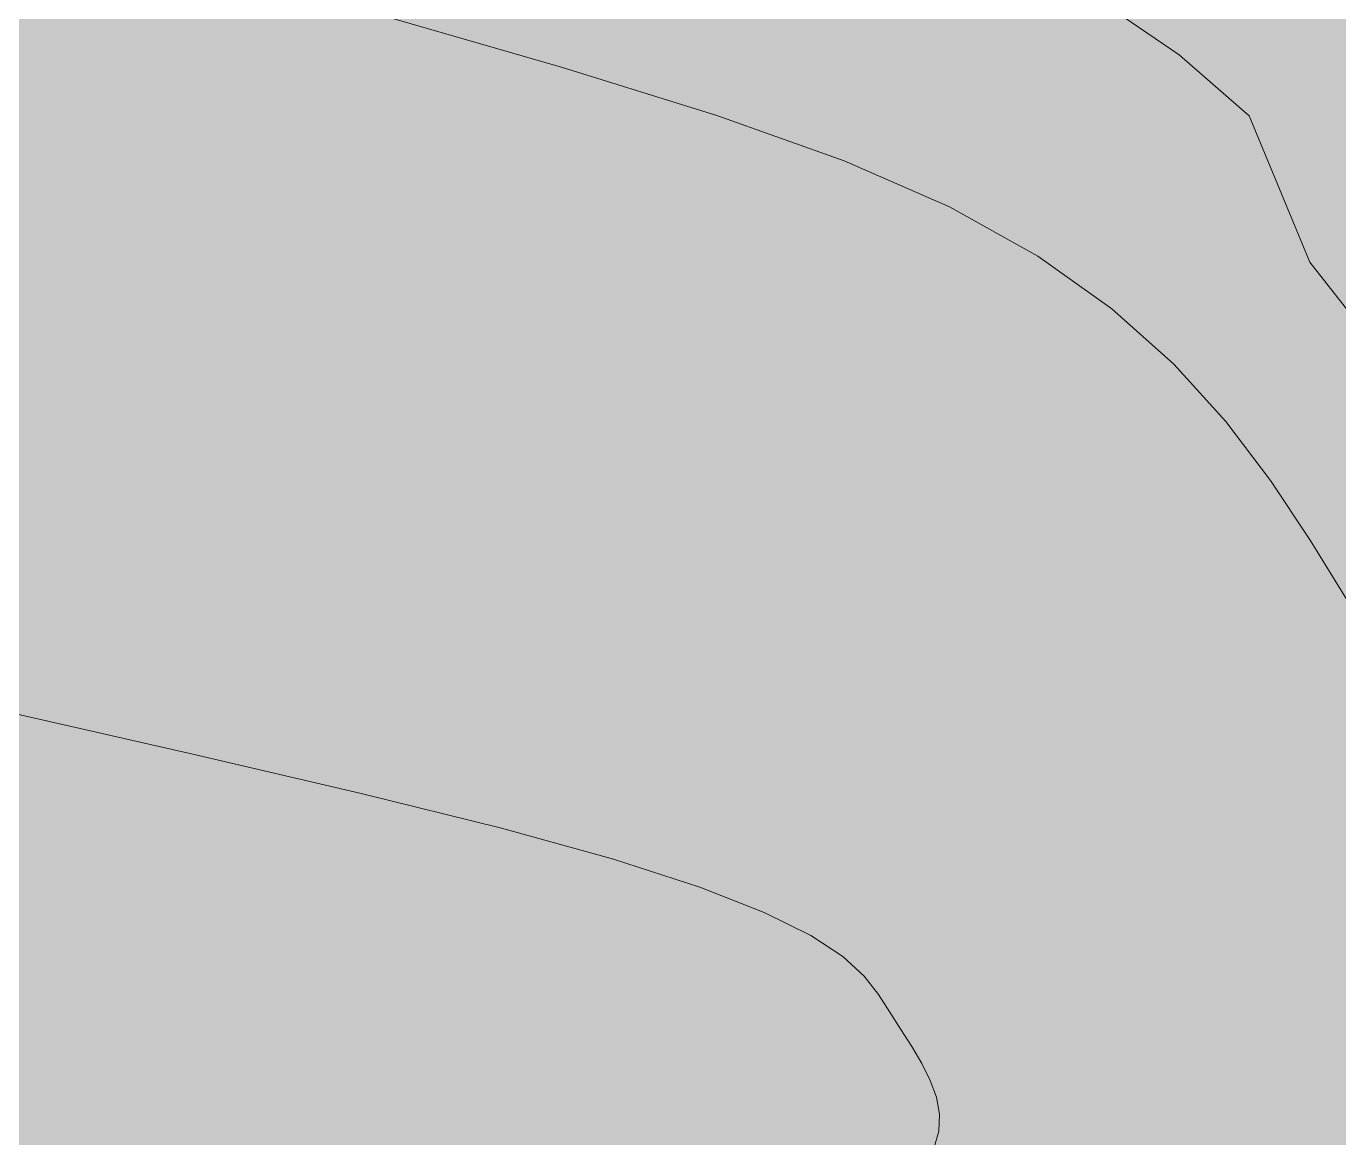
# Model space of a CAD drawing. Header units: millimetres. Extents: x 132836 to 1862386, y -330276 to -143438.
# Drawn here: x 209873 to 216699, y -269950 to -264173 of the extents above; entities that cross this region are included whole.
import ezdxf

# ---------------------------------------------------------------- set-up
doc = ezdxf.new("R2010")
doc.units = ezdxf.units.MM
doc.header["$MEASUREMENT"] = 0
doc.layers.add('Nouveau_CN_01_00', color=7, linetype='Continuous')
doc.layers.add('Nouveau_CN_02_00', color=7, linetype='Continuous')

msp = doc.modelspace()

# ---------------------------------------------------------------- hatches: boundary and pattern name
at = {"linetype": 'Continuous', "lineweight": 0, "true_color": 0x6f6f6f}
h = msp.add_hatch(color=8, dxfattribs=at)
h.paths.add_polyline_path([(141848.442, -275935.042), (141848.442, -295062.571), (269220.821, -293826.868), (269220.821, -270902.734), (268763.049, -270902.734), (254213.6, -271040.575), (254213.6, -163437.635), (153156.2, -163437.635), (153156.2, -271040.575), (153182.962, -271040.57), (153183.146, -272000.514, -0.40942736), (149183.681, -275935.042)])
h.paths.add_polyline_path([(158435.584, -260639.953), (155145.584, -260639.953), (155145.584, -248364.953), (155145.584, -243089.974), (155145.584, -242189.974), (158435.584, -242189.974)], flags=0)
h.paths.add_polyline_path([(196775.042, -260810.571), (196775.042, -222495.57), (186955.542, -222495.57), (186955.542, -218295.57), (196754.55, -218295.57), (196754.55, -208495.57), (196754.55, -204495.57), (193355.542, -204495.57), (193355.542, -201780.57), (193355.542, -195161.535), (195576.034, -195161.535), (195576.034, -189810.571), (217850.068, -189810.571), (217850.068, -262266.885), (245610.045, -262266.885), (245610.045, -253395.571), (245626.034, -253395.571), (246426.034, -253395.571), (247826.034, -253395.571), (247826.034, -248005.571), (247826.034, -246605.571), (245626.034, -246605.571), (245610.045, -246605.571), (245610.045, -171995.57), (212806.28, -171995.57), (161503.433, -171995.57), (161503.433, -193810.571), (161503.433, -230015.57), (161503.433, -260810.571)], flags=0)
h.paths.add_polyline_path([(162737.042, -269433.913, -0.09031866), (162858.773, -268727.623, -0.20144873), (163912.639, -267592.74, -0.10421145), (164718.006, -267415.055), (165317.979, -267409.371, -0.10404461), (166125.354, -267571.244, -0.23825546), (167284.257, -268953.318, -0.05518862), (167336.836, -269390.334), (167338.931, -269611.438), (167351.046, -270890.267), (167092.583, -271892.761, -0.26794919), (165370.083, -272909.124), (164770.11, -272914.808, -0.19371746), (163379.252, -272370.185, -0.07056876), (163028.663, -271931.262, -0.1316525), (162751.253, -270933.845)], flags=0)
h.paths.add_polyline_path([(173316.986, -273599.031), (173316.986, -273452.052), (173330.488, -267377.824, -0.3805567), (175316.986, -265609.826), (175394.714, -265609.826), (175394.714, -270609.826), (190394.714, -270609.826), (190394.714, -265609.826), (195356.191, -265609.826, -0.41421356), (196856.191, -267109.826), (196856.191, -273660.699, -0.34550161), (195137.285, -275433.432), (175327.752, -275599.002, -0.4157911)], flags=0)
h.paths.add_polyline_path([(205510.093, -271504.083, -0.13447393), (205230.948, -270484.937), (205230.948, -268984.937, -0.41421356), (207230.948, -266984.937), (207830.948, -266984.937, -0.41421356), (209830.948, -268984.937), (209830.948, -270484.937, -0.12882035), (209574.03, -271465.581, -0.27093629), (207830.948, -272484.937), (207230.948, -272484.937, -0.26498)], flags=0)
h.paths.add_polyline_path([(217862.687, -273329.325), (217869.949, -267730.336, -0.09856151), (218100.718, -266943.721), (218117.681, -266951.545, -0.258849), (219955.479, -265605.827), (219953.141, -265587.294), (220637.569, -265587.294), (220637.569, -265687.294), (220637.569, -270687.294), (250537.569, -270687.294), (250537.569, -265687.294), (252208.004, -265687.294), (254186.294, -265687.294), (254186.294, -267687.294), (254186.294, -271062.255, 0.00134576), (254186.323, -271073.021), (254197.209, -273095.233, -0.41421356), (252208.004, -275105.97), (243484.534, -275105.97, -0.00518896), (243431.438, -275116.103), (235447.992, -275196.191), (220071.012, -275253.24, -0.38655333), (217873.089, -273475.385, -0.02518922)], flags=0)

# ---------------------------------------------------------------- linework, layer by layer
at = {"layer": 'Nouveau_CN_01_00', "color": 8, "linetype": 'Continuous', "lineweight": 5, "flags": 128}
for points in [[(215451.685, -264034.819), (215870.058, -264322.305), (216232.663, -264637.895), (216548.673, -265399.215), (216827.259, -265754.205)], [(209724.85, -267725.463), (210738.341, -267956.601), (211613.889, -268160.162), (212344.227, -268340.768), (212926.536, -268502.621), (213375.784, -268648.229), (213711.386, -268779.679), (213952.759, -268899.056), (214119.317, -269008.447), (214230.477, -269109.938), (214305.652, -269205.614), (214364.26, -269297.562), (214421.862, -269387.589), (214478.611, -269476.39), (214530.804, -269564.378), (214574.741, -269651.97), (214606.72, -269739.58), (214623.04, -269827.625), (214620, -269916.518), (214593.898, -270006.676)]]:
    msp.add_lwpolyline(points, dxfattribs=at)
at = {"layer": 'Nouveau_CN_02_00', "color": 8, "linetype": 'Continuous', "lineweight": 5, "flags": 128}
msp.add_lwpolyline([(211694.066, -264107.632), (212662.319, -264387.841), (213464.181, -264637.03), (214126.174, -264872.439), (214674.821, -265111.307), (215134.231, -265367.451), (215518.874, -265641.01), (215840.805, -265928.705), (216112.081, -266227.252), (216344.757, -266533.372), (216550.892, -266843.783), (216742.54, -267155.203)], dxfattribs=at)

doc.saveas('drawing.dxf')
